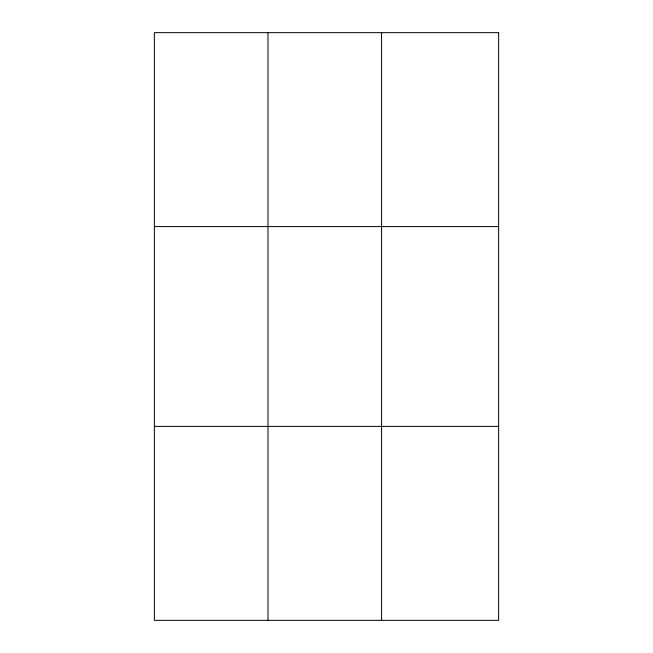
<?xml version="1.0" encoding="UTF-8"?>
<svg xmlns="http://www.w3.org/2000/svg" width="653" height="653" viewBox="0 0 653 653"><rect width="100%" height="100%" fill="white"/><g stroke="black" fill="none" stroke-linecap="round" stroke-linejoin="round"><path stroke-width="0.98" d="M267.975 620.35L267.975 32.65M381.581 620.35L381.581 32.65M154.369 226.591L498.631 226.591M154.369 426.409L498.631 426.409M498.631 32.65L498.631 620.35L154.369 620.35L154.369 32.65L498.631 32.65"/></g></svg>
